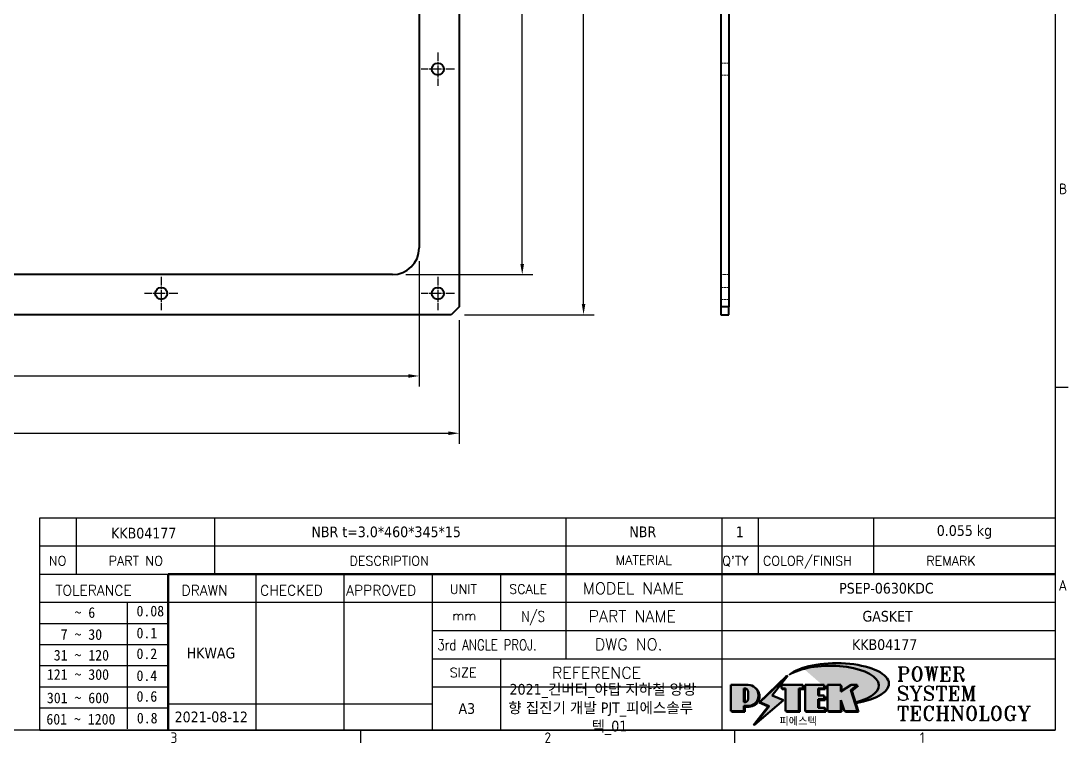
# Model space of a CAD drawing. Header units: millimetres. Extents: x 0 to 840, y 0 to 594.
# Drawn here: x 432.9 to 824.8, y 15.2 to 285.6 of the extents above; entities that cross this region are included whole.
import ezdxf
from ezdxf.enums import TextEntityAlignment as Align

# ---------------------------------------------------------------- set-up
doc = ezdxf.new("R2010")
doc.units = ezdxf.units.MM
doc.header["$LTSCALE"] = 2
doc.linetypes.add('CHAIN', pattern=[0.35429999999999995, 0.2362, -0.0295, 0.0591, -0.0295])
doc.linetypes.add('DASHED', pattern=[0.2067, 0.1654, -0.0413])
doc.layers.get('0').update_dxf_attribs({"color": 3, "lineweight": 25})
for name, color, linetype, lineweight in [('가려진 것(ISO)', 2, 'DASHED', 18), ('가시적인 것(ISO)', 3, 'Continuous', 40), ('경계(ISO)', 7, 'Continuous', 25), ('제목(ISO)', 5, 'Continuous', 50), ('중심 표식(ISO)', 1, 'Continuous', 25), ('치수(ISO)', 2, 'Continuous', 25), ('해치(ISO)', 7, 'Continuous', 18)]:
    doc.layers.add(name, color=color, linetype=linetype, lineweight=lineweight)
doc.styles.add('HAN_291', font='')
doc.styles.add('HAN_370', font='', dxfattribs={"width": 2})
doc.styles.add('RC_284', font='ROMANC.shx')
doc.styles.add('RC_287', font='ROMANC.shx')
doc.styles.add('RC_292', font='ROMANC.shx')
doc.styles.add('ROMANT_294', font='romant.shx')
doc.styles.add('문자 텍스트_PSTEK_POSCO', font='isocp.shx')
doc.styles.add('치수 텍스트_PSTEK_POSCO', font='isocp.shx')
doc.styles.add('텍스트 스타일198', font='tahoma.ttf')
doc.styles.add('텍스트 스타일333', font='ROMANC.shx', dxfattribs={"width": 0.800000011920929})
doc.styles.get('HAN_291').set_extended_font_data('GulimChe')
doc.styles.get('HAN_370').set_extended_font_data('GulimChe')
doc.dimstyles.new('치수_PSTEK_POSCO', dxfattribs={"dimscale": 2, "dimtxt": 3, "dimasz": 2, "dimexe": 2, "dimexo": 2.5, "dimgap": 1, "dimtad": 1, "dimrnd": 1e-08, "dimdsep": 46, "dimtxsty": '치수 텍스트_PSTEK_POSCO', "dimcen": 0.09, "dimdle": 10, "dimclrd": 7, "dimclre": 7, "dimclrt": 2, "dimadec": 1, "dimazin": 2, "dimtfac": 1, "dimtmove": 0, "dimatfit": 3, "dimfxl": 0, "dimtolj": 1, "dimlwd": -1, "dimlwe": -1, "dimarcsym": 0})

# ---------------------------------------------------------------- blocks, each defined once
blk = doc.blocks.new('경계 Default Border')
at = {"layer": '경계(ISO)'}
for p, q in [((410, 74.25000190734863), (412.400016784668, 74.25000190734863)), ((280, 10), (280, 7.599999904632568)), ((350, 10), (350, 7.599999904632568))]:
    blk.add_line(p, q, dxfattribs=at)
at = {"layer": '경계(ISO)', "flags": 128}
blk.add_lwpolyline([(10, 10), (10, 287.0000076293945), (410, 287.0000076293945), (410, 10), (10, 10)], dxfattribs=at)
at = {"layer": '경계(ISO)', "color": 2, "char_height": 2.000000029802322, "attachment_point": 7, "style": '문자 텍스트_PSTEK_POSCO'}
for s, insert in [('B', (410.718846771929, 110.3559296629392)), ('A', (410.6096005397006, 36.12023240455892)), ('3', (244.4456930345745, 7.580929648038)), ('2', (314.418492964537, 7.580929648038)), ('1', (384.6573774223157, 7.599999970197677))]:
    blk.add_mtext(s, dxfattribs=dict(at, insert=insert))
blk = doc.blocks.new('제목 블록 PSTEK')
for color, points in [(252, [(317.2195697678507, 17.0593801673321), (322.0326348870767, 21.62682475217465), (322.2781991042243, 21.94392121864296), (317.0471853425802, 16.97985676345368), (318.7512090904202, 16.1899260703855), (316.0018030350395, 12.71868385740789), (316.3356552234328, 13.00206718743325), (318.9235935156908, 16.2694494742633)]), (5, [(321.6183518841322, 17.4193704504104), (319.5281351041078, 18.24969419629727), (322.4505835294948, 22.02344462252142), (317.2195697678507, 17.0593801673321), (318.9235935156908, 16.2694494742633), (316.1741874603099, 12.79820726128571)]), (1, [(324.4839107253602, 19.60711530335299), (325.2419748254881, 19.60711530335299), (325.2419748254881, 20.25857663940324), (321.2266040451076, 20.25857663940324), (321.2266040451076, 19.60711530335299), (321.9846681452406, 19.60711530335299), (321.9846681452406, 15.3430047401139), (324.4839107253602, 15.3430047401139)]), (252, [(321.9846681452406, 19.60711530335299), (321.4042753185749, 19.60711530335299), (321.4042753185749, 19.45905590879572), (321.9846681452406, 19.45905590879572)]), (252, [(324.6615819988275, 19.45905590879572), (325.4196460989604, 19.45905590879572), (325.4196460989604, 20.11051724484596), (325.2419748254881, 20.11051724484596), (325.2419748254881, 19.60711530335299), (324.4839107253602, 19.60711530335299), (324.4839107253602, 15.3430047401139), (322.1623394187076, 15.3430047401139), (322.1623394187076, 15.19494534555726), (324.6615819988275, 15.19494534555726)]), (1, [(329.2277337269622, 20.25857663940324), (325.65654113025, 20.25857663940324), (325.65654113025, 15.3430047401139), (329.3580259941756, 15.3430047401139), (329.3580259941756, 15.9944660761648), (328.1137701654877, 15.9944660761648), (328.1137701654877, 17.56360607323003), (329.2277337269622, 17.56360607323003), (329.2277337269622, 18.25543873810179), (328.1137701654877, 18.25543873810179), (328.1137701654877, 19.60711530335299), (329.2277337269622, 19.60711530335299)]), (252, [(328.2914414389548, 19.45905590879572), (329.4054050004294, 19.45905590879572), (329.4054050004294, 20.11051724484596), (329.2277337269622, 20.11051724484596), (329.2277337269622, 19.60711530335299), (328.1137701654877, 19.60711530335299), (328.1137701654877, 18.25543873810179), (328.2914414389548, 18.25543873810179)]), (1, [(332.3312149849806, 20.25857663940324), (329.8592894925411, 20.25857663940324), (329.8592894925411, 15.3430047401139), (332.3312149849806, 15.3430047401139), (332.3312149849806, 17.4318630164523), (333.0701931098801, 15.3430047401139), (335.4855464857051, 15.3430047401139), (334.2514536401189, 19.30614745124769), (335.4379594596742, 20.25857663940324), (334.3071782107978, 20.25857663940324), (332.3312149849806, 18.99741471888304)]), (252, [(332.5088862584528, 20.1105172448466), (332.3312149849806, 20.1105172448466), (332.3312149849806, 18.99741471888368), (332.5088862584528, 19.11081371413894)]), (252, [(335.6156307331414, 20.11051724484596), (335.2535118015555, 20.11051724484596), (334.2514536401189, 19.30614745124769), (335.4855464857051, 15.3430047401139), (333.1954852176545, 15.3430047401139), (333.2478643833523, 15.19494534555726), (335.6632177591723, 15.19494534555726), (334.4291249135862, 19.15808805669106)]), (252, [(328.2914414389548, 17.41554667867274), (329.4054050004294, 17.41554667867274), (329.4054050004294, 18.10737934354514), (329.2277337269622, 18.10737934354514), (329.2277337269622, 17.56360607323003), (328.1137701654877, 17.56360607323003), (328.1137701654877, 15.9944660761648), (328.2914414389548, 15.9944660761648)]), (252, [(329.5356972676428, 15.8464066816075), (329.3580259941756, 15.8464066816075), (329.3580259941756, 15.3430047401139), (325.8342124037171, 15.3430047401139), (325.8342124037171, 15.19494534555726), (329.5356972676428, 15.19494534555726)]), (252, [(332.5088862584528, 16.92964231796647), (332.3312149849806, 17.43186301645164), (332.3312149849806, 15.3430047401139), (330.0369607660135, 15.3430047401139), (330.0369607660135, 15.19494534555726), (332.5088862584528, 15.19494534555726)])]:
    blk.add_hatch(color=color).paths.add_polyline_path(points)
h = blk.add_hatch(color=1)
edge = h.paths.add_edge_path(flags=0)
edge.add_line((314.2242174273352, 19.60711530335299), (314.2242174273352, 17.00126995915134))
edge.add_line((314.2242174273352, 17.00126995915134), (314.3485873187598, 17.00126995915134))
edge.add_arc((314.3485873187598, 17.6527312952023), 0.6514613360509371, 270, 360)
edge.add_line((315.0000486548106, 17.6527312952023), (315.0000486548106, 18.95565396730211))
edge.add_arc((314.3485873187598, 18.95565396730212), 0.6514613360508712, 0, 90)
edge.add_line((314.3485873187598, 19.60711530335299), (314.2242174273352, 19.60711530335299))
edge = h.paths.add_edge_path()
edge.add_arc((314.9847713324306, 18.28938669179658), 1.969189947606664, 269.9999999999959, 450)
edge.add_line((314.9847713324306, 20.25857663940318), (311.7664314776902, 20.25857663940324))
edge.add_line((311.7664314776902, 20.25857663940324), (311.7664314776902, 15.3430047401139))
edge.add_line((311.7664314776902, 15.3430047401139), (314.2242174273352, 15.3430047401139))
edge.add_line((314.2242174273352, 15.3430047401139), (314.2242174273352, 16.32019674418991))
edge.add_line((314.2242174273352, 16.32019674418991), (314.9847713324307, 16.32019674418991))
h = blk.add_hatch(color=252)
edge = h.paths.add_edge_path()
edge.add_arc((314.9847713324309, 18.28938669179657), 1.969189947606666, 270, 406.8278729790604)
edge.add_arc((315.1624426058984, 18.1413272972396), 1.969189947606962, -90, 53.560984836317004, ccw=False)
edge.add_line((315.1624426058984, 16.17213734963263), (314.4018887008024, 16.17213734963263))
edge.add_line((314.4018887008024, 16.17213734963263), (314.4018887008024, 15.19494534555726))
edge.add_line((314.4018887008024, 15.19494534555726), (311.9441027511573, 15.19494534555726))
edge.add_line((311.9441027511573, 15.19494534555726), (311.9441027511573, 15.3430047401139))
edge.add_line((311.9441027511573, 15.3430047401139), (314.2242174273352, 15.3430047401139))
edge.add_line((314.2242174273352, 15.3430047401139), (314.2242174273352, 16.32019674418991))
edge.add_line((314.2242174273352, 16.32019674418991), (314.9847713324309, 16.32019674418991))
h = blk.add_hatch(color=252)
edge = h.paths.add_edge_path()
edge.add_line((314.4018887008024, 19.45905590879572), (314.5262585922315, 19.45905590879572))
edge.add_arc((314.5262585922314, 18.80759457274939), 0.6514613360463194, 60.4189348879147, 90.00000000000318, ccw=False)
edge.add_arc((314.3485873187602, 18.95565396730057), 0.6514613360524251, 39.96992292766206, 90.00000000009999)
edge.add_line((314.3485873187591, 19.60711530335307), (314.2242174273352, 19.60711530335298))
edge.add_line((314.2242174273352, 19.60711530335299), (314.2242174273352, 17.00126995915134))
edge.add_line((314.2242174273352, 17.00126995915134), (314.3485873187591, 17.00126995915134))
edge.add_arc((314.3485873187568, 17.652731295233), 0.6514613360816299, 270.0000000002, 274.6930825552478)
edge.add_line((314.4018887008024, 17.0034541317032), (314.4018887008024, 19.45905590879572))
at = {"layer": '해치(ISO)', "true_color": 0x27d1fc}
h = blk.add_hatch(color=140, dxfattribs=at)
edge = h.paths.add_edge_path()
edge.add_ellipse((330.3660919371412, 20.15576403068321), major_axis=(9.100907360794343, 0), ratio=0.4069904968023172, start_angle=301.3098473703837, end_angle=507.7436900681698)
edge.add_ellipse((331.5340919371412, 20.4634168429492), major_axis=(-9.82350664112931, 0), ratio=0.3942600559756514, start_angle=111.51207141178469, end_angle=334.47025347086895, ccw=False)
edge.add_line((335.1363447531188, 16.8601935978785), (335.0955236905705, 16.99119398620872))
at = {"color": 180}
for p, q in [((182.475792979055, 11.79100474011392), (182.4757929790549, 51.56524660363496)), ((182.4757929790549, 51.56524660363496), (372.4757929537551, 51.56524660363496)), ((189.2651435055721, 51.56524660363496), (189.2651435055722, 41.00524660363494)), ((215.2152739891528, 41.00524660363494), (215.2152739891528, 51.56524660363496)), ((280.8758854511282, 51.56524660363496), (280.8758854511282, 41.00524660363494)), ((310.0881549537552, 51.56524660363496), (310.0881549537553, 41.00524660363494)), ((316.9044520275131, 51.56524660363496), (316.9044520275127, 41.00524660363494)), ((338.4566026226726, 51.56524660363496), (338.4566026226727, 41.00524660363494)), ((372.4757929537551, 51.56524660363496), (372.4757929537551, 11.79100474011389)), ((182.475792979055, 46.2852466036349), (372.4757929537551, 46.28524660363492)), ((182.475792979055, 41.00524660363493), (206.451475290024, 41.00524660363493)), ((222.9401812389276, 11.79100474011392), (222.9401812389276, 41.00524660363494)), ((239.4288871878316, 11.79100474011392), (239.4288871878316, 41.00524660363494)), ((255.9175931367356, 11.79100474011392), (255.9175931367356, 41.00524660363494)), ((268.6918866058747, 41.00524660363494), (268.6918866058747, 30.44524660363498)), ((280.8758854511282, 41.00524660363494), (280.8758854511282, 25.16524660363502)), ((310.088154953755, 41.00524660363494), (310.088154953755, 11.79100474011392)), ((182.475792979055, 35.72524660363497), (206.451475290024, 35.72524660363497)), ((198.8621818849491, 12.02524660363491), (198.8621818849491, 35.72524660363497)), ((206.451475290024, 35.72524660363497), (372.4757929537551, 35.72524660363497)), ((182.475792979055, 31.77524660363492), (206.451475290024, 31.77524660363492)), ((255.917593136736, 30.44524660363498), (372.4757929537552, 30.44524660363501)), ((182.475792979055, 27.82524660363487), (206.451475290024, 27.82524660363487)), ((182.475792979055, 23.87524660363505), (206.451475290024, 23.87524660363505)), ((255.9175931367359, 25.16524660363502), (372.4757929537552, 25.165246603635)), ((268.6918866058744, 25.16524660363502), (268.6918866058744, 11.79100474011392)), ((182.475792979055, 19.92524660363478), (206.451475290024, 19.92524660363478)), ((255.9175931367359, 19.88524660363481), (310.0881549537553, 19.88524660363481)), ((182.475792979055, 15.97524660363496), (206.451475290024, 15.97524660363496)), ((206.451475290024, 16.74100474011396), (255.9175931367359, 16.74100474011396)), ((182.475792979055, 11.79100474011392), (372.4757929537551, 11.79100474011389))]:
    blk.add_line(p, q, dxfattribs=at)
at = {"color": 7, "lineweight": 50}
for p, q in [((206.4514752900237, 11.79100474011392), (206.4514752900237, 41.00524660363494)), ((206.451475290024, 41.00524660363494), (372.4757929537551, 41.00524660363496))]:
    blk.add_line(p, q, dxfattribs=at)
at = {"color": 7}
for p, q in [((322.2781991042243, 21.94392121864296), (317.0471853425802, 16.97985676345368)), ((322.4505835294948, 22.02344462252142), (317.2195697678507, 17.0593801673321)), ((317.2195697678507, 17.0593801673321), (322.0326348870767, 21.62682475217465)), ((319.5281351041078, 18.24969419629727), (322.4505835294948, 22.02344462252142)), ((322.0326348870767, 21.62682475217465), (322.2781991042243, 21.94392121864296)), ((311.7664314776902, 20.25900474011391), (311.7664314776902, 15.34300474011391)), ((314.9847713324309, 20.25857663940324), (311.7664314776902, 20.25857663940324)), ((314.9847713324309, 20.25857663940324), (311.7664314776902, 20.25857663940324)), ((311.7664314776902, 20.25857663940324), (311.7664314776902, 15.3430047401139)), ((314.2242174273352, 17.00126995915134), (314.2242174273352, 19.60711530335299)), ((314.2242174273352, 19.60711530335299), (314.3485873187591, 19.60711530335299)), ((314.3485873187591, 19.60711530335299), (314.2242174273352, 19.60711530335299)), ((314.2242174273352, 19.60711530335299), (314.2242174273352, 17.00126995915134)), ((314.2242174273352, 17.00126995915134), (314.2242174273352, 19.60711530335299)), ((314.2242174273352, 19.60711530335299), (314.3485873187591, 19.60711530335299)), ((325.2419748254881, 20.25857663940324), (321.2266040451076, 20.25857663940324)), ((321.2266040451076, 20.25857663940324), (321.2266040451076, 19.60711530335299)), ((325.2419748254881, 20.25857663940324), (321.2266040451076, 20.25857663940324)), ((321.2266040451076, 20.25857663940324), (321.2266040451076, 19.60711530335299)), ((321.2266040451076, 19.60711530335299), (321.9846681452406, 19.60711530335299)), ((321.2266040451076, 19.60711530335299), (321.9846681452406, 19.60711530335299)), ((321.4042753185749, 19.60711530335299), (321.4042753185749, 19.45905590879572)), ((321.9846681452406, 19.60711530335299), (321.4042753185749, 19.60711530335299)), ((321.9846681452406, 19.60711530335299), (321.9846681452406, 15.3430047401139)), ((321.9846681452406, 19.45905590879572), (321.9846681452406, 19.60711530335299)), ((321.9846681452406, 19.60711530335299), (321.9846681452406, 15.3430047401139)), ((324.4839107253602, 19.60711530335299), (325.2419748254881, 19.60711530335299)), ((324.4839107253602, 15.3430047401139), (324.4839107253602, 19.60711530335299)), ((325.2419748254881, 19.60711530335299), (324.4839107253602, 19.60711530335299)), ((324.4839107253602, 19.60711530335299), (324.4839107253602, 15.3430047401139)), ((324.4839107253602, 19.60711530335299), (325.2419748254881, 19.60711530335299)), ((324.4839107253602, 15.3430047401139), (324.4839107253602, 19.60711530335299)), ((325.2419748254881, 19.60711530335299), (325.2419748254881, 20.25857663940324)), ((325.2419748254881, 19.60711530335299), (325.2419748254881, 20.25857663940324)), ((325.4196460989604, 20.11051724484596), (325.2419748254881, 20.11051724484596)), ((325.2419748254881, 20.11051724484596), (325.2419748254881, 19.60711530335299)), ((325.4196460989604, 19.45905590879572), (325.4196460989604, 20.11051724484596)), ((329.2277337269622, 20.25857663940324), (325.65654113025, 20.25857663940324)), ((325.65654113025, 20.25857663940324), (325.65654113025, 15.3430047401139)), ((325.65654113025, 20.25857663940324), (325.65654113025, 15.3430047401139)), ((329.2277337269622, 20.25857663940324), (325.65654113025, 20.25857663940324)), ((328.1137701654877, 18.25543873810179), (328.1137701654877, 19.60711530335299)), ((328.1137701654877, 19.60711530335299), (329.2277337269622, 19.60711530335299)), ((329.2277337269622, 19.60711530335299), (328.1137701654877, 19.60711530335299)), ((328.1137701654877, 19.60711530335299), (328.1137701654877, 18.25543873810179)), ((328.1137701654877, 18.25543873810179), (328.1137701654877, 19.60711530335299)), ((328.1137701654877, 19.60711530335299), (329.2277337269622, 19.60711530335299)), ((329.2277337269622, 19.60711530335299), (329.2277337269622, 20.25857663940324)), ((329.2277337269622, 19.60711530335299), (329.2277337269622, 20.25857663940324)), ((329.4054050004294, 20.11051724484596), (329.2277337269622, 20.11051724484596)), ((329.2277337269622, 20.11051724484596), (329.2277337269622, 19.60711530335299)), ((329.4054050004294, 19.45905590879572), (329.4054050004294, 20.11051724484596)), ((332.3312149849806, 20.25857663940324), (329.8592894925411, 20.25857663940324)), ((329.8592894925411, 20.25857663940324), (329.8592894925411, 15.3430047401139)), ((329.8592894925411, 20.25857663940324), (329.8592894925411, 15.3430047401139)), ((332.3312149849806, 20.25857663940324), (329.8592894925411, 20.25857663940324)), ((334.3071782107978, 20.25857663940324), (332.3312149849806, 18.99741471888304)), ((332.3312149849806, 18.99741471888304), (332.3312149849806, 20.25857663940324)), ((334.3071782107978, 20.25857663940324), (332.3312149849806, 18.99741471888304)), ((332.3312149849806, 18.99741471888304), (332.3312149849806, 20.25857663940324)), ((332.5088862584528, 20.1105172448466), (332.3312149849806, 20.1105172448466)), ((332.3312149849806, 20.1105172448466), (332.3312149849806, 18.99741471888368)), ((332.5088862584528, 19.11081371413894), (332.5088862584528, 20.1105172448466)), ((334.2514536401189, 19.30614745124769), (335.4379594596742, 20.25857663940324)), ((334.2514536401189, 19.30614745124769), (335.4379594596742, 20.25857663940324)), ((335.2535118015555, 20.11051724484596), (334.2514536401189, 19.30614745124769)), ((335.4379594596742, 20.25857663940324), (334.3071782107978, 20.25857663940324)), ((335.4379594596742, 20.25857663940324), (334.3071782107978, 20.25857663940324)), ((334.4291249135862, 19.15808805669104), (335.6156307331414, 20.11051724484596)), ((335.6156307331414, 20.11051724484596), (335.2535118015555, 20.11051724484596)), ((314.4018887008024, 19.45905590879572), (314.5262585922314, 19.45905590879572)), ((314.4018887008024, 17.0034541317032), (314.4018887008024, 19.45905590879572)), ((315.0000486548106, 18.95565396730275), (315.0000486548106, 17.65273129520161)), ((315.0000486548106, 18.95565396730275), (315.0000486548106, 17.65273129520161)), ((321.6183518841322, 17.4193704504104), (319.5281351041078, 18.24969419629727)), ((321.4042753185749, 19.45905590879572), (321.9846681452406, 19.45905590879572)), ((324.6615819988275, 19.45905590879572), (325.4196460989604, 19.45905590879572)), ((324.6615819988275, 15.19494534555726), (324.6615819988275, 19.45905590879572)), ((329.2277337269622, 18.25543873810179), (328.1137701654877, 18.25543873810179)), ((328.1137701654877, 18.25543873810179), (328.2914414389548, 18.25543873810179)), ((329.2277337269622, 18.25543873810179), (328.1137701654877, 18.25543873810179)), ((328.2914414389548, 18.25543873810179), (328.2914414389548, 19.45905590879572)), ((328.2914414389548, 19.45905590879572), (329.4054050004294, 19.45905590879572)), ((329.2277337269622, 17.56360607323003), (329.2277337269622, 18.25543873810179)), ((329.2277337269622, 17.56360607323003), (329.2277337269622, 18.25543873810179)), ((329.4054050004294, 18.10737934354514), (329.2277337269622, 18.10737934354514)), ((329.2277337269622, 18.10737934354514), (329.2277337269622, 17.56360607323003)), ((329.4054050004294, 17.41554667867274), (329.4054050004294, 18.10737934354514)), ((332.3312149849806, 18.99741471888368), (332.5088862584528, 19.11081371413894)), ((335.4855464857051, 15.3430047401139), (334.2514536401189, 19.30614745124769)), ((334.2514536401189, 19.30614745124769), (335.4855464857051, 15.3430047401139)), ((335.4855464857051, 15.3430047401139), (334.2514536401189, 19.30614745124769)), ((335.6632177591723, 15.19494534555726), (334.4291249135862, 19.15808805669104)), ((345.0447381189468, 17.50375595811051), (344.9867755289346, 17.689895936919)), ((314.3485873187591, 17.00126995915134), (314.2242174273352, 17.00126995915134)), ((314.2242174273352, 17.00126995915134), (314.3485873187591, 17.00126995915134)), ((314.3485873187591, 17.00126995915134), (314.2242174273352, 17.00126995915134)), ((314.2242174273352, 16.32019674418991), (314.9847713324309, 16.32019674418991)), ((314.2242174273352, 15.3430047401139), (314.2242174273352, 16.32019674418991)), ((314.9847713324309, 16.32019674418991), (314.2242174273352, 16.32019674418991)), ((314.2242174273352, 16.32019674418991), (314.2242174273352, 15.3430047401139)), ((314.2242174273352, 16.32019674418991), (314.9847713324309, 16.32019674418991)), ((314.2242174273352, 15.3430047401139), (314.2242174273352, 16.32019674418991)), ((314.4018887008024, 16.17213734963263), (315.162442605898, 16.17213734963263)), ((314.4018887008024, 15.19494534555726), (314.4018887008024, 16.17213734963263)), ((318.7512090904202, 16.1899260703855), (316.0018030350395, 12.71868385740789)), ((316.1741874603099, 12.79820726128571), (321.6183518841322, 17.4193704504104)), ((318.9235935156908, 16.2694494742633), (316.1741874603099, 12.79820726128571)), ((316.3356552234328, 13.00206718743325), (318.9235935156908, 16.2694494742633)), ((317.0471853425802, 16.97985676345368), (318.7512090904202, 16.1899260703855)), ((318.9235935156908, 16.2694494742633), (317.2195697678507, 17.0593801673321)), ((317.2195697678507, 17.0593801673321), (318.9235935156908, 16.2694494742633)), ((328.1137701654877, 17.56360607323003), (329.2277337269622, 17.56360607323003)), ((328.1137701654877, 15.9944660761648), (328.1137701654877, 17.56360607323003)), ((329.2277337269622, 17.56360607323003), (328.1137701654877, 17.56360607323003)), ((328.1137701654877, 17.56360607323003), (328.1137701654877, 15.9944660761648)), ((328.1137701654877, 17.56360607323003), (329.2277337269622, 17.56360607323003)), ((328.1137701654877, 15.9944660761648), (328.1137701654877, 17.56360607323003)), ((329.3580259941756, 15.9944660761648), (328.1137701654877, 15.9944660761648)), ((328.1137701654877, 15.9944660761648), (328.2914414389548, 15.9944660761648)), ((329.3580259941756, 15.9944660761648), (328.1137701654877, 15.9944660761648)), ((328.2914414389548, 15.9944660761648), (328.2914414389548, 17.41554667867274)), ((328.2914414389548, 17.41554667867274), (329.4054050004294, 17.41554667867274)), ((329.3580259941756, 15.3430047401139), (329.3580259941756, 15.9944660761648)), ((329.3580259941756, 15.3430047401139), (329.3580259941756, 15.9944660761648)), ((329.5356972676428, 15.8464066816075), (329.3580259941756, 15.8464066816075)), ((329.3580259941756, 15.8464066816075), (329.3580259941756, 15.3430047401139)), ((329.5356972676428, 15.19494534555726), (329.5356972676428, 15.8464066816075)), ((332.3312149849806, 17.4318630164523), (333.0701931098801, 15.3430047401139)), ((332.3312149849806, 15.3430047401139), (332.3312149849806, 17.4318630164523)), ((332.5088862584528, 16.92964231796647), (332.3312149849806, 17.43186301645164)), ((332.3312149849806, 17.43186301645164), (332.3312149849806, 15.3430047401139)), ((332.3312149849806, 17.4318630164523), (333.0701931098801, 15.3430047401139)), ((332.3312149849806, 15.3430047401139), (332.3312149849806, 17.4318630164523)), ((332.5088862584528, 15.19494534555726), (332.5088862584528, 16.92964231796647)), ((311.7664314776902, 15.3430047401139), (314.2242174273352, 15.3430047401139)), ((311.7664314776902, 15.3430047401139), (314.2242174273352, 15.3430047401139)), ((314.2242174273352, 15.3430047401139), (311.9441027511573, 15.3430047401139)), ((311.9441027511573, 15.3430047401139), (311.9441027511573, 15.19494534555726)), ((311.9441027511573, 15.19494534555726), (314.4018887008024, 15.19494534555726)), ((321.9846681452406, 15.3430047401139), (324.4839107253602, 15.3430047401139)), ((321.9846681452406, 15.3430047401139), (324.4839107253602, 15.3430047401139)), ((324.4839107253602, 15.3430047401139), (322.1623394187076, 15.3430047401139)), ((322.1623394187076, 15.3430047401139), (322.1623394187076, 15.19494534555726)), ((322.1623394187076, 15.19494534555726), (324.6615819988275, 15.19494534555726)), ((325.65654113025, 15.3430047401139), (329.3580259941756, 15.3430047401139)), ((325.65654113025, 15.3430047401139), (329.3580259941756, 15.3430047401139)), ((329.3580259941756, 15.3430047401139), (325.8342124037171, 15.3430047401139)), ((325.8342124037171, 15.3430047401139), (325.8342124037171, 15.19494534555726)), ((325.8342124037171, 15.19494534555726), (329.5356972676428, 15.19494534555726)), ((329.8592894925411, 15.3430047401139), (332.3312149849806, 15.3430047401139)), ((329.8592894925411, 15.3430047401139), (332.3312149849806, 15.3430047401139)), ((332.3312149849806, 15.3430047401139), (330.0369607660135, 15.3430047401139)), ((330.0369607660135, 15.3430047401139), (330.0369607660135, 15.19494534555726)), ((330.0369607660135, 15.19494534555726), (332.5088862584528, 15.19494534555726)), ((333.0701931098801, 15.3430047401139), (335.4855464857051, 15.3430047401139)), ((333.0701931098801, 15.3430047401139), (335.4855464857051, 15.3430047401139)), ((335.4855464857051, 15.3430047401139), (333.1954852176545, 15.3430047401139)), ((333.1954852176545, 15.3430047401139), (333.2478643833523, 15.19494534555726)), ((333.2478643833523, 15.19494534555726), (335.6632177591723, 15.19494534555726)), ((316.0018030350395, 12.71868385740789), (316.3356552234328, 13.00206718743325))]:
    blk.add_line(p, q, dxfattribs=at)
at = {"color": 5}
for p, q in [((322.4505835294948, 22.02344462252142), (317.2195697678507, 17.0593801673321)), ((319.5281351041078, 18.24969419629727), (322.4505835294948, 22.02344462252142)), ((321.6183518841322, 17.4193704504104), (319.5281351041078, 18.24969419629727)), ((316.1741874603099, 12.79820726128571), (321.6183518841322, 17.4193704504104)), ((318.9235935156908, 16.2694494742633), (316.1741874603099, 12.79820726128571)), ((317.2195697678507, 17.0593801673321), (318.9235935156908, 16.2694494742633))]:
    blk.add_line(p, q, dxfattribs=at)
at = {"color": 1}
for p, q in [((314.9847713324309, 20.25857663940324), (311.7664314776902, 20.25857663940324)), ((311.7664314776902, 20.25857663940324), (311.7664314776902, 15.3430047401139)), ((314.2242174273352, 17.00126995915134), (314.2242174273352, 19.60711530335299)), ((314.2242174273352, 19.60711530335299), (314.3485873187591, 19.60711530335299)), ((325.2419748254881, 20.25857663940324), (321.2266040451076, 20.25857663940324)), ((321.2266040451076, 20.25857663940324), (321.2266040451076, 19.60711530335299)), ((321.2266040451076, 19.60711530335299), (321.9846681452406, 19.60711530335299)), ((321.9846681452406, 19.60711530335299), (321.9846681452406, 15.3430047401139)), ((324.4839107253602, 19.60711530335299), (325.2419748254881, 19.60711530335299)), ((324.4839107253602, 15.3430047401139), (324.4839107253602, 19.60711530335299)), ((325.2419748254881, 19.60711530335299), (325.2419748254881, 20.25857663940324)), ((329.2277337269622, 20.25857663940324), (325.65654113025, 20.25857663940324)), ((325.65654113025, 20.25857663940324), (325.65654113025, 15.3430047401139)), ((328.1137701654877, 18.25543873810179), (328.1137701654877, 19.60711530335299)), ((328.1137701654877, 19.60711530335299), (329.2277337269622, 19.60711530335299)), ((329.2277337269622, 19.60711530335299), (329.2277337269622, 20.25857663940324)), ((332.3312149849806, 20.25857663940324), (329.8592894925411, 20.25857663940324)), ((329.8592894925411, 20.25857663940324), (329.8592894925411, 15.3430047401139)), ((334.3071782107978, 20.25857663940324), (332.3312149849806, 18.99741471888304)), ((332.3312149849806, 18.99741471888304), (332.3312149849806, 20.25857663940324)), ((334.2514536401189, 19.30614745124769), (335.4379594596742, 20.25857663940324)), ((335.4379594596742, 20.25857663940324), (334.3071782107978, 20.25857663940324)), ((315.0000486548106, 18.95565396730275), (315.0000486548106, 17.65273129520161)), ((329.2277337269622, 18.25543873810179), (328.1137701654877, 18.25543873810179)), ((329.2277337269622, 17.56360607323003), (329.2277337269622, 18.25543873810179)), ((335.4855464857051, 15.3430047401139), (334.2514536401189, 19.30614745124769)), ((314.3485873187591, 17.00126995915134), (314.2242174273352, 17.00126995915134)), ((314.2242174273352, 16.32019674418991), (314.9847713324309, 16.32019674418991)), ((314.2242174273352, 15.3430047401139), (314.2242174273352, 16.32019674418991)), ((328.1137701654877, 17.56360607323003), (329.2277337269622, 17.56360607323003)), ((328.1137701654877, 15.9944660761648), (328.1137701654877, 17.56360607323003)), ((329.3580259941756, 15.9944660761648), (328.1137701654877, 15.9944660761648)), ((329.3580259941756, 15.3430047401139), (329.3580259941756, 15.9944660761648)), ((332.3312149849806, 17.4318630164523), (333.0701931098801, 15.3430047401139)), ((332.3312149849806, 15.3430047401139), (332.3312149849806, 17.4318630164523)), ((311.7664314776902, 15.3430047401139), (314.2242174273352, 15.3430047401139)), ((321.9846681452406, 15.3430047401139), (324.4839107253602, 15.3430047401139)), ((325.65654113025, 15.3430047401139), (329.3580259941756, 15.3430047401139)), ((329.8592894925411, 15.3430047401139), (332.3312149849806, 15.3430047401139)), ((333.0701931098801, 15.3430047401139), (335.4855464857051, 15.3430047401139))]:
    blk.add_line(p, q, dxfattribs=at)
at = {"color": 7}
for centre, radius, start, end in [((314.3485873187598, 18.95565396730211), 0.6514613360508712, 0, 90), ((314.3485873187602, 18.95565396730057), 0.6514613360524251, 39.96992292766117, 90), ((314.3485873187598, 18.95565396730212), 0.6514613360508712, 0, 90), ((314.9847713324309, 18.28938669179658), 1.969189947606665, 270, 90), ((314.9847713324309, 18.28938669179658), 1.969189947606665, 270, 90), ((314.9847713324307, 18.2893866917965), 1.969189947606594, 270, 46.82787297909833), ((315.1624426058984, 18.1413272972396), 1.969189947606961, 270, 53.56098483636067), ((314.3485873187597, 17.65273129520228), 0.6514613360509381, 270, 0), ((314.3485873187598, 17.6527312952023), 0.6514613360509381, 270, 0), ((314.5262585922314, 18.80759457274939), 0.6514613360463193, 60.41893488791137, 90), ((314.3485873187568, 17.652731295233), 0.6514613360816299, 270, 274.6930825552478)]:
    blk.add_arc(centre, radius, start, end, dxfattribs=at)
at = {"color": 1}
for centre, radius, start, end in [((314.3485873187598, 18.95565396730211), 0.6514613360508712, 0, 90), ((314.9847713324309, 18.28938669179657), 1.969189947606665, 270, 90), ((314.3485873187598, 17.6527312952023), 0.6514613360509381, 270, 0)]:
    blk.add_arc(centre, radius, start, end, dxfattribs=at)
at = {"layer": '제목(ISO)', "lineweight": 18}
blk.add_line((182.475792979055, 35.72500474011393), (182.475792979055, 11.79100474011392), dxfattribs=at)
at = {"layer": '제목(ISO)'}
for p, q in [((322.2781991042243, 21.94392121864296), (317.0471853425802, 16.97985676345368)), ((322.4505835294948, 22.02344462252142), (317.2195697678507, 17.0593801673321)), ((317.2195697678507, 17.0593801673321), (322.0326348870767, 21.62682475217465)), ((319.5281351041078, 18.24969419629727), (322.4505835294948, 22.02344462252142)), ((322.0326348870767, 21.62682475217465), (322.2781991042243, 21.94392121864296)), ((314.9847713324306, 20.25857663940324), (311.7664314776902, 20.25857663940324)), ((311.7664314776902, 20.25857663940324), (311.7664314776902, 15.3430047401139)), ((314.2242174273352, 17.00126995915134), (314.2242174273352, 19.60711530335299)), ((314.2242174273352, 19.60711530335299), (314.3485873187598, 19.60711530335299)), ((314.3485873187591, 19.60711530335299), (314.2242174273352, 19.60711530335299)), ((314.2242174273352, 19.60711530335299), (314.2242174273352, 17.00126995915134)), ((325.2419748254881, 20.25857663940324), (321.2266040451076, 20.25857663940324)), ((321.2266040451076, 20.25857663940324), (321.2266040451076, 19.60711530335299)), ((321.2266040451076, 19.60711530335299), (321.9846681452406, 19.60711530335299)), ((321.9846681452406, 19.60711530335299), (321.4042753185749, 19.60711530335299)), ((321.4042753185749, 19.60711530335299), (321.4042753185749, 19.45905590879572)), ((321.9846681452406, 19.60711530335299), (321.9846681452406, 15.3430047401139)), ((321.9846681452406, 19.45905590879572), (321.9846681452406, 19.60711530335299)), ((324.4839107253602, 19.60711530335299), (325.2419748254881, 19.60711530335299)), ((324.4839107253602, 15.3430047401139), (324.4839107253602, 19.60711530335299)), ((325.2419748254881, 19.60711530335299), (324.4839107253602, 19.60711530335299)), ((324.4839107253602, 19.60711530335299), (324.4839107253602, 15.3430047401139)), ((325.2419748254881, 19.60711530335299), (325.2419748254881, 20.25857663940324)), ((325.4196460989604, 20.11051724484596), (325.2419748254881, 20.11051724484596)), ((325.2419748254881, 20.11051724484596), (325.2419748254881, 19.60711530335299)), ((325.4196460989604, 19.45905590879572), (325.4196460989604, 20.11051724484596)), ((329.2277337269622, 20.25857663940324), (325.65654113025, 20.25857663940324)), ((325.65654113025, 20.25857663940324), (325.65654113025, 15.3430047401139)), ((328.1137701654877, 18.25543873810179), (328.1137701654877, 19.60711530335299)), ((328.1137701654877, 19.60711530335299), (329.2277337269622, 19.60711530335299)), ((329.2277337269622, 19.60711530335299), (328.1137701654877, 19.60711530335299)), ((328.1137701654877, 19.60711530335299), (328.1137701654877, 18.25543873810179)), ((329.2277337269622, 19.60711530335299), (329.2277337269622, 20.25857663940324)), ((329.4054050004294, 20.11051724484596), (329.2277337269622, 20.11051724484596)), ((329.2277337269622, 20.11051724484596), (329.2277337269622, 19.60711530335299)), ((329.4054050004294, 19.45905590879572), (329.4054050004294, 20.11051724484596)), ((332.3312149849806, 20.25857663940324), (329.8592894925411, 20.25857663940324)), ((329.8592894925411, 20.25857663940324), (329.8592894925411, 15.3430047401139)), ((334.3071782107978, 20.25857663940324), (332.3312149849806, 18.99741471888304)), ((332.3312149849806, 18.99741471888304), (332.3312149849806, 20.25857663940324)), ((332.5088862584528, 20.1105172448466), (332.3312149849806, 20.1105172448466)), ((332.3312149849806, 20.1105172448466), (332.3312149849806, 18.99741471888368)), ((332.5088862584528, 19.11081371413894), (332.5088862584528, 20.1105172448466)), ((334.2514536401189, 19.30614745124769), (335.4379594596742, 20.25857663940324)), ((335.2535118015555, 20.11051724484596), (334.2514536401189, 19.30614745124769)), ((335.4379594596742, 20.25857663940324), (334.3071782107978, 20.25857663940324)), ((334.4291249135862, 19.15808805669106), (335.6156307331414, 20.11051724484596)), ((335.6156307331414, 20.11051724484596), (335.2535118015555, 20.11051724484596)), ((314.4018887008024, 19.45905590879572), (314.5262585922314, 19.45905590879572)), ((314.4018887008024, 17.0034541317032), (314.4018887008024, 19.45905590879572)), ((315.0000486548106, 18.95565396730211), (315.0000486548106, 17.6527312952023)), ((321.6183518841322, 17.4193704504104), (319.5281351041078, 18.24969419629727)), ((321.4042753185749, 19.45905590879572), (321.9846681452406, 19.45905590879572)), ((324.6615819988275, 19.45905590879572), (325.4196460989604, 19.45905590879572)), ((324.6615819988275, 15.19494534555726), (324.6615819988275, 19.45905590879572)), ((329.2277337269622, 18.25543873810179), (328.1137701654877, 18.25543873810179)), ((328.1137701654877, 18.25543873810179), (328.2914414389548, 18.25543873810179)), ((328.2914414389548, 19.45905590879572), (329.4054050004294, 19.45905590879572)), ((328.2914414389548, 18.25543873810179), (328.2914414389548, 19.45905590879572)), ((329.2277337269622, 17.56360607323003), (329.2277337269622, 18.25543873810179)), ((329.4054050004294, 18.10737934354514), (329.2277337269622, 18.10737934354514)), ((329.2277337269622, 18.10737934354514), (329.2277337269622, 17.56360607323003)), ((329.4054050004294, 17.41554667867274), (329.4054050004294, 18.10737934354514)), ((332.3312149849806, 18.99741471888368), (332.5088862584528, 19.11081371413894)), ((335.4855464857051, 15.3430047401139), (334.2514536401189, 19.30614745124769)), ((334.2514536401189, 19.30614745124769), (335.4855464857051, 15.3430047401139)), ((335.6632177591723, 15.19494534555726), (334.4291249135862, 19.15808805669106)), ((314.3485873187598, 17.00126995915134), (314.2242174273352, 17.00126995915134)), ((314.2242174273352, 17.00126995915134), (314.3485873187591, 17.00126995915134)), ((314.2242174273352, 15.3430047401139), (314.2242174273352, 16.32019674418991)), ((314.2242174273352, 16.32019674418991), (314.9847713324307, 16.32019674418991)), ((314.9847713324309, 16.32019674418991), (314.2242174273352, 16.32019674418991)), ((314.2242174273352, 16.32019674418991), (314.2242174273352, 15.3430047401139)), ((314.4018887008024, 15.19494534555726), (314.4018887008024, 16.17213734963263)), ((314.4018887008024, 16.17213734963263), (315.1624426058984, 16.17213734963263)), ((318.7512090904202, 16.1899260703855), (316.0018030350395, 12.71868385740789)), ((316.1741874603099, 12.79820726128571), (321.6183518841322, 17.4193704504104)), ((318.9235935156908, 16.2694494742633), (316.1741874603099, 12.79820726128571)), ((316.3356552234328, 13.00206718743325), (318.9235935156908, 16.2694494742633)), ((317.0471853425802, 16.97985676345368), (318.7512090904202, 16.1899260703855)), ((317.2195697678507, 17.0593801673321), (318.9235935156908, 16.2694494742633)), ((318.9235935156908, 16.2694494742633), (317.2195697678507, 17.0593801673321)), ((328.1137701654877, 15.9944660761648), (328.1137701654877, 17.56360607323003)), ((328.1137701654877, 17.56360607323003), (329.2277337269622, 17.56360607323003)), ((329.2277337269622, 17.56360607323003), (328.1137701654877, 17.56360607323003)), ((328.1137701654877, 17.56360607323003), (328.1137701654877, 15.9944660761648)), ((329.3580259941756, 15.9944660761648), (328.1137701654877, 15.9944660761648)), ((328.1137701654877, 15.9944660761648), (328.2914414389548, 15.9944660761648)), ((328.2914414389548, 17.41554667867274), (329.4054050004294, 17.41554667867274)), ((328.2914414389548, 15.9944660761648), (328.2914414389548, 17.41554667867274)), ((329.3580259941756, 15.3430047401139), (329.3580259941756, 15.9944660761648)), ((329.5356972676428, 15.8464066816075), (329.3580259941756, 15.8464066816075)), ((329.3580259941756, 15.8464066816075), (329.3580259941756, 15.3430047401139)), ((329.5356972676428, 15.19494534555726), (329.5356972676428, 15.8464066816075)), ((332.3312149849806, 15.3430047401139), (332.3312149849806, 17.4318630164523)), ((332.3312149849806, 17.4318630164523), (333.0701931098801, 15.3430047401139)), ((332.5088862584528, 16.92964231796647), (332.3312149849806, 17.43186301645164)), ((332.3312149849806, 17.43186301645164), (332.3312149849806, 15.3430047401139)), ((332.5088862584528, 15.19494534555726), (332.5088862584528, 16.92964231796647)), ((311.7664314776902, 15.3430047401139), (314.2242174273352, 15.3430047401139)), ((314.2242174273352, 15.3430047401139), (311.9441027511573, 15.3430047401139)), ((311.9441027511573, 15.3430047401139), (311.9441027511573, 15.19494534555726)), ((311.9441027511573, 15.19494534555726), (314.4018887008024, 15.19494534555726)), ((321.9846681452406, 15.3430047401139), (324.4839107253602, 15.3430047401139)), ((324.4839107253602, 15.3430047401139), (322.1623394187076, 15.3430047401139)), ((322.1623394187076, 15.3430047401139), (322.1623394187076, 15.19494534555726)), ((322.1623394187076, 15.19494534555726), (324.6615819988275, 15.19494534555726)), ((325.65654113025, 15.3430047401139), (329.3580259941756, 15.3430047401139)), ((329.3580259941756, 15.3430047401139), (325.8342124037171, 15.3430047401139)), ((325.8342124037171, 15.3430047401139), (325.8342124037171, 15.19494534555726)), ((325.8342124037171, 15.19494534555726), (329.5356972676428, 15.19494534555726)), ((329.8592894925411, 15.3430047401139), (332.3312149849806, 15.3430047401139)), ((332.3312149849806, 15.3430047401139), (330.0369607660135, 15.3430047401139)), ((330.0369607660135, 15.3430047401139), (330.0369607660135, 15.19494534555726)), ((330.0369607660135, 15.19494534555726), (332.5088862584528, 15.19494534555726)), ((333.0701931098801, 15.3430047401139), (335.4855464857051, 15.3430047401139)), ((335.4855464857051, 15.3430047401139), (333.1954852176545, 15.3430047401139)), ((333.1954852176545, 15.3430047401139), (333.2478643833523, 15.19494534555726)), ((333.2478643833523, 15.19494534555726), (335.6632177591723, 15.19494534555726)), ((316.0018030350395, 12.71868385740789), (316.3356552234328, 13.00206718743325))]:
    blk.add_line(p, q, dxfattribs=at)
at = {"layer": '제목(ISO)', "color": 4}
blk.add_line((335.1363447531188, 16.8601935978785), (335.0955236905705, 16.99119398620872), dxfattribs=at)
at = {"layer": '제목(ISO)'}
for centre, radius, start, end in [((314.3485873187598, 18.95565396730212), 0.6514613360508712, 0, 90), ((314.3485873187602, 18.95565396730057), 0.6514613360524251, 39.96992292766117, 90), ((314.9847713324306, 18.28938669179658), 1.969189947606664, 46.82787297909431, 90), ((314.9847713324307, 18.2893866917965), 1.969189947606594, 270, 46.82787297909833), ((314.9847713324309, 18.28938669179657), 1.969189947606666, 270, 46.8278729790603), ((315.1624426058984, 18.1413272972396), 1.969189947606962, 270, 53.56098483631701), ((314.3485873187598, 17.6527312952023), 0.6514613360509371, 270, 0), ((314.5262585922314, 18.80759457274939), 0.6514613360463193, 60.41893488791137, 90), ((314.3485873187568, 17.652731295233), 0.6514613360816299, 270, 274.6930825552478)]:
    blk.add_arc(centre, radius, start, end, dxfattribs=at)
at = {"layer": '제목(ISO)', "color": 4}
for centre, major_axis, ratio, start_param, end_param in [((331.5340919371412, 20.4634168429492), (9.82350664112931, 0), 0.3942600559756514, 5.087845455444478, 8.97919982663645), ((330.3660919371412, 20.15576403068321), (9.100907360794343, 0), 0.4069904968023172, 5.258848905294775, 8.861799147915196)]:
    blk.add_ellipse(centre, major_axis=major_axis, ratio=ratio, start_param=start_param, end_param=end_param, dxfattribs=at)
at = {"color": 2}
for s, height, style, p in [('NO', 1.742399930953979, 'RC_284', (184.135398793432, 42.62317362549192)), ('PART NO', 1.742399930953979, 'RC_284', (195.3359407378685, 42.62317362549192)), ('DESCRIPTION', 1.742399930953979, 'RC_284', (240.4025565652523, 42.62317362549192)), ("Q'TY", 1.742399930953979, 'RC_284', (310.1440786515383, 42.62317362549192)), ('COLOR/FINISH', 1.742399930953979, 'RC_284', (317.7725341324144, 42.62317362549192)), ('REMARK', 1.742399930953979, 'RC_284', (348.346649953877, 42.62317362549192)), ('MODEL NAME', 2.178000062704086, 'RC_292', (284.096330289083, 37.25462520371384)), (' TOLERANCE', 1.899999976158142, 'RC_287', (184.0872874387979, 37.00893196870329)), ('DRAWN', 1.899999976158142, 'RC_287', (208.9766620976279, 37.00893196870329)), ('CHECKED', 1.899999976158142, 'RC_287', (223.6856844514997, 37.00893196870329)), ('APPROVED', 1.899999976158142, 'RC_287', (239.7795453577791, 37.00893196870329)), ('UNIT', 1.742399930953979, 'RC_284', (259.1652673287452, 37.34317362549218)), ('SCALE', 1.742399930953979, 'RC_284', (270.2934779252897, 37.34317362549218)), ('    ~ 6', 2.000000029802322, 'HAN_291', (183.7721304966814, 32.8176515608431)), ('0.08', 2.000000029802322, 'HAN_291', (200.5467345600617, 33.09873600004101)), ('mm', 1.742399930953979, 'RC_284', (259.6505418159997, 32.3543089683787)), ('PART NAME', 2.178000062704086, 'RC_292', (285.1416959765849, 32.03045329421792)), ('  7 ~ 30', 2.000000029802322, 'HAN_291', (183.7721304966814, 28.70538114822415)), ('0.1', 2.000000029802322, 'HAN_291', (200.5467345600617, 28.98646558742206)), (' DWG NO.', 2.178000062704086, 'RC_292', (284.8124284083233, 26.75045329421772)), (' 31 ~ 120', 2.000000029802322, 'HAN_291', (183.7721304966814, 24.82628181916237)), ('0.2', 2.000000029802322, 'HAN_291', (200.5467345600617, 25.10736625836028)), ('REFERENCE', 2.178000062704086, 'RC_292', (278.2741065029841, 21.43214925458022)), ('121 ~ 300', 2.000000029802322, 'HAN_291', (183.7721304966814, 21.21401206133254)), ('0.4', 2.000000029802322, 'HAN_291', (200.5467345600617, 20.99509650053045)), ('SIZE', 1.742399930953979, 'RC_284', (259.1652673287452, 21.69497768947366)), ('301 ~ 600', 2.000000029802322, 'HAN_291', (183.7721304966814, 16.83491273227077)), ('0.6', 2.000000029802322, 'HAN_291', (200.5467345600617, 17.11599717146868)), ('601 ~ 1200', 2.000000029802322, 'HAN_291', (183.6802025156883, 12.84759660881125)), ('0.8', 2.000000029802322, 'HAN_291', (200.6097246063884, 13.05732192299702))]:
    blk.add_text(s, height=height, dxfattribs=dict(at, style=style)).set_placement(p)
at = {"color": 2, "style": 'RC_284'}
blk.add_text('MATERIAL', height=1.742399930953979, dxfattribs=at).set_placement((295.4820202024417, 43.64524660363492), align=Align.MIDDLE_CENTER)
at = {"color": 7, "style": '텍스트 스타일333', "width": 0.7999999523162842}
blk.add_text('N/S', height=2.000000029802322, dxfattribs=at).set_placement((274.7838860285014, 33.08524660363496), align=Align.MIDDLE_CENTER)
at = {"color": 2, "style": '텍스트 스타일333', "width": 0.7999999523162842}
blk.add_text('3rd ANGLE PROJ.', height=2.000000029802322, dxfattribs=at).set_placement((256.8430306642954, 26.76148381654429))
at = {"color": 7, "style": 'ROMANT_294'}
for s, p in [('POWER', (342.82727231297, 20.97115304607566)), ('SYSTEM', (342.82727231297, 17.3284636719184)), ('TECHNOLOGY', (342.82727231297, 13.57194088644453))]:
    blk.add_text(s, height=2.700000107288361, dxfattribs=at).set_placement(p)
at = {"color": 7, "insert": (320.8519732224835, 14.21236326823155), "char_height": 1.400000005960464, "attachment_point": 1, "line_spacing_factor": 0.3319999873638153, "style": 'HAN_370'}
blk.add_mtext('\\fHY견고딕|b0|i0;\\H1.4000;피에스텍', dxfattribs=at)
at = {"layer": '제목(ISO)', "color": 7, "style": '텍스트 스타일198'}
for tag, p in [('부품_번호_001', (195.7843283186424, 47.68071419841495)), ('설명_001', (233.2794402898684, 47.92245856837096)), ('재질_001', (292.7761773320554, 47.92524658873383)), ("3._Q'TY_001", (312.7051684940307, 47.92188863680521)), ('질량\\P3;_001', (350.3046145979153, 48.1643332325385)), ('1._MODEL_NAME_001', (332.0304049806628, 37.36524659519486)), ('제목_001', (336.3979558886313, 32.12268535370653)), ('설계자_001', (209.9396160013646, 25.23446884679021)), ('부품_번호_001', (334.4435685718743, 26.80591818687283)), ('프로젝트_001', (270.3601965365016, 18.43951439740151)), ('시트_크기_001', (260.807090429518, 14.83812566343425)), ('프로젝트_002', (270.1186185478456, 14.97568842208535)), ('작성_날짜_001', (207.6770236384131, 13.26600473167383)), ('프로젝트_003', (285.7003846858696, 11.5491460676562))]:
    blk.add_attdef(tag, p, '', height=2.000000029802322, dxfattribs=at)
for tag, p in [('4._COLOR', (327.6805273250926, 48.92524660363493)), ('점검자', (231.1845342133799, 26.23312567187446)), ('엔지니어링_승인자', (247.673240162284, 26.23312567187446)), ('점검_날짜', (231.1845342133799, 14.26600474011394)), ('엔지니어링_승인_날짜', (247.6732401622839, 14.26600474011394))]:
    blk.add_attdef(tag, text='', height=2.000000029802322, dxfattribs=at).set_placement(p, align=Align.MIDDLE_CENTER)
blk = doc.blocks.new('*D32')
at = {"layer": 'Defpoints', "color": 0, "transparency": 16777216}
for p in [(571.9120417950667, 428.5705079290886), (620.4950518825176, 428.5705079290886), (571.9120417950668, 190.5705079290886)]:
    blk.add_point(p, dxfattribs=at)
at = {"layer": '치수(ISO)', "color": 7, "transparency": 16777216}
for p, q in [((576.9120417950667, 428.5705079290886), (624.4950518825176, 428.5705079290886)), ((620.4950518825175, 194.5705079290886), (620.4950518825176, 424.5705079290886)), ((576.9120417950668, 190.5705079290886), (624.4950518825175, 190.5705079290886))]:
    blk.add_line(p, q, dxfattribs=at)
for points in [[(619.828385215851, 424.5705079290886), (621.1617185491842, 424.5705079290886), (620.4950518825176, 428.5705079290886)], [(619.8283852158509, 194.5705079290886), (621.1617185491841, 194.5705079290886), (620.4950518825175, 190.5705079290886)]]:
    blk.add_solid(points, dxfattribs=at)
at = {"layer": '치수(ISO)', "color": 2, "transparency": 16777216, "insert": (615.4944613313364, 304.0943268267264), "char_height": 6, "attachment_point": 4, "rotation": 90, "style": '치수 텍스트_PSTEK_POSCO'}
blk.add_mtext('\\A1;238', dxfattribs=at)
blk = doc.blocks.new('*D33')
at = {"layer": 'Defpoints', "color": 0, "transparency": 16777216}
for p in [(593.9120417950669, 443.5705079290886), (643.4676062645059, 443.5705079290886), (593.9120417950667, 175.5705079290886)]:
    blk.add_point(p, dxfattribs=at)
at = {"layer": '치수(ISO)', "color": 7, "transparency": 16777216}
for p, q in [((598.9120417950669, 443.5705079290886), (647.4676062645059, 443.5705079290886)), ((643.4676062645058, 179.5705079290886), (643.4676062645059, 439.5705079290886)), ((598.9120417950667, 175.5705079290886), (647.4676062645058, 175.5705079290886))]:
    blk.add_line(p, q, dxfattribs=at)
for points in [[(642.8009395978393, 439.5705079290886), (644.1342729311725, 439.5705079290886), (643.4676062645059, 443.5705079290886)], [(642.8009395978391, 179.5705079290886), (644.1342729311724, 179.5705079290886), (643.4676062645058, 175.5705079290886)]]:
    blk.add_solid(points, dxfattribs=at)
at = {"layer": '치수(ISO)', "color": 2, "transparency": 16777216, "insert": (638.4670157133247, 304.0943268267264), "char_height": 6, "attachment_point": 4, "rotation": 90, "style": '치수 텍스트_PSTEK_POSCO'}
blk.add_mtext('\\A1;268', dxfattribs=at)
blk = doc.blocks.new('*D34')
at = {"layer": 'Defpoints', "color": 0, "transparency": 16777216}
for p in [(181.9120417950668, 200.5705079290886), (581.9120417950668, 200.5705079290886), (581.9120417950668, 152.6321128079984)]:
    blk.add_point(p, dxfattribs=at)
at = {"layer": '치수(ISO)', "color": 7, "transparency": 16777216}
for p, q in [((181.9120417950668, 195.5705079290886), (181.9120417950668, 148.6321128079984)), ((581.9120417950668, 195.5705079290886), (581.9120417950668, 148.6321128079984)), ((185.9120417950668, 152.6321128079984), (577.9120417950668, 152.6321128079984))]:
    blk.add_line(p, q, dxfattribs=at)
for points in [[(185.9120417950668, 153.2987794746651), (185.9120417950668, 151.9654461413317), (181.9120417950668, 152.6321128079984)], [(577.9120417950668, 153.2987794746651), (577.9120417950668, 151.9654461413317), (581.9120417950668, 152.6321128079984)]]:
    blk.add_solid(points, dxfattribs=at)
at = {"layer": '치수(ISO)', "color": 2, "transparency": 16777216, "insert": (376.2096795903424, 157.6321128079984), "char_height": 6, "attachment_point": 4, "style": '치수 텍스트_PSTEK_POSCO'}
blk.add_mtext('\\A1;400', dxfattribs=at)
blk = doc.blocks.new('*D35')
at = {"layer": 'Defpoints', "color": 0, "transparency": 16777216}
for p in [(166.9120417950668, 178.5705079290886), (596.9120417950668, 178.5705079290886), (596.9120417950668, 131.191062377173)]:
    blk.add_point(p, dxfattribs=at)
at = {"layer": '치수(ISO)', "color": 7, "transparency": 16777216}
for p, q in [((166.9120417950668, 173.5705079290886), (166.9120417950668, 127.191062377173)), ((596.9120417950668, 173.5705079290886), (596.9120417950668, 127.191062377173)), ((170.9120417950668, 131.191062377173), (592.9120417950668, 131.191062377173))]:
    blk.add_line(p, q, dxfattribs=at)
for points in [[(170.9120417950668, 131.8577290438397), (170.9120417950668, 130.5243957105064), (166.9120417950668, 131.191062377173)], [(592.9120417950668, 131.8577290438397), (592.9120417950668, 130.5243957105064), (596.9120417950668, 131.191062377173)]]:
    blk.add_solid(points, dxfattribs=at)
at = {"layer": '치수(ISO)', "color": 2, "transparency": 16777216, "insert": (376.2096795903424, 136.191062377173), "char_height": 6, "attachment_point": 4, "style": '치수 텍스트_PSTEK_POSCO'}
blk.add_mtext('\\A1;430', dxfattribs=at)

msp = doc.modelspace()

# ---------------------------------------------------------------- linework, layer by layer
at = {"layer": '가려진 것(ISO)', "ltscale": 2.856944799423218}
for p, q in [((694.8890247643417, 269.8205079290886), (697.8890247643416, 269.8205079290886)), ((694.8890247643417, 265.3205079290886), (697.8890247643416, 265.3205079290886)), ((697.8890247643367, 190.5705079290886), (694.8890247643365, 190.5705079290886)), ((694.8890247643417, 185.8205079290886), (697.8890247643416, 185.8205079290886)), ((694.8890247643417, 181.3205079290886), (697.8890247643416, 181.3205079290886))]:
    msp.add_line(p, q, dxfattribs=at)
at = {"layer": '가시적인 것(ISO)'}
for p, q in [((596.9120417950669, 440.5705079290886), (596.9120417950669, 178.5705079290886)), ((694.8890247643441, 440.5705079290886), (694.8890247643441, 178.5705079290886)), ((697.889024764344, 440.5705079290886), (697.889024764344, 178.5705079290886)), ((581.9120417950669, 418.5705079290886), (581.9120417950669, 200.5705079290886)), ((571.9120417950669, 190.5705079290886), (191.9120417950668, 190.5705079290886)), ((596.9120417950669, 178.5705079290886), (593.9120417950668, 175.5705079290886)), ((697.889024764344, 178.5705079290886), (694.8890247643441, 178.5705079290886)), ((694.8890247643441, 178.5705079290886), (694.889024764343, 175.5705079290886)), ((697.8890247643432, 175.5705079290886), (697.889024764344, 178.5705079290886)), ((593.9120417950668, 175.5705079290886), (169.9120417950667, 175.5705079290886)), ((694.889024764343, 175.5705079290886), (697.8890247643432, 175.5705079290886))]:
    msp.add_line(p, q, dxfattribs=at)
for centre in [(588.9120417950669, 267.5705079290886), (485.4120417950668, 183.5705079290886), (588.9120417950668, 183.5705079290886)]:
    msp.add_circle(centre, 2.25, dxfattribs=at)
msp.add_arc((571.9120417950668, 200.5705079290887), 10.00000000000002, 270.0000000000004, 0, dxfattribs=at)
at = {"layer": '중심 표식(ISO)', "linetype": 'CHAIN', "ltscale": 6.9449462890625}
for p, q in [((588.9120417950668, 273.8205079290886), (588.9120417950668, 261.3205079290886)), ((595.1620417950668, 267.5705079290886), (582.6620417950668, 267.5705079290886)), ((485.4120417950668, 189.8205079290886), (485.4120417950668, 177.3205079290886)), ((588.9120417950667, 189.8205079290886), (588.9120417950667, 177.3205079290886)), ((491.6620417950668, 183.5705079290886), (479.1620417950668, 183.5705079290886)), ((595.1620417950667, 183.5705079290886), (582.6620417950667, 183.5705079290886))]:
    msp.add_line(p, q, dxfattribs=at)

# ---------------------------------------------------------------- block references
at = {"xscale": 2, "yscale": 2, "zscale": 2}
msp.add_blockref('경계 Default Border', (0, 0), dxfattribs=at)
ref = msp.add_blockref('제목 블록 PSTEK', (75.04841409248968, -3.58200948022779), dxfattribs=dict(xscale=2, yscale=2, zscale=2))
ref.add_attrib('설계자_001', 'HKWAG', (494.9276460952188, 46.88692821335263), dxfattribs={"layer": '제목(ISO)', "color": 7, "height": 4.000000059604645, "style": '텍스트 스타일198'})
ref.add_attrib('프로젝트_001', '2021_컨버터_야탑 지하철 양방', (615.7688071654928, 33.29701931457523), dxfattribs={"layer": '제목(ISO)', "color": 7, "height": 4.000000059604645, "style": '텍스트 스타일198'})
ref.add_attrib('시트_크기_001', 'A3', (596.6625949515255, 26.09424184664072), dxfattribs={"layer": '제목(ISO)', "color": 7, "height": 4.000000059604645, "style": '텍스트 스타일198'})
ref.add_attrib("3._Q'TY_001", '1', (700.4587510805511, 92.26176779338262), dxfattribs={"layer": '제목(ISO)', "color": 7, "height": 4.000000059604645, "style": '텍스트 스타일198'})
ref.add_attrib('작성_날짜_001', '2021-08-12', (490.4024613693159, 22.94999998311987), dxfattribs={"layer": '제목(ISO)', "color": 7, "height": 4.000000059604645, "style": '텍스트 스타일198'})
ref.add_attrib('재질_001', 'NBR', (660.6007687566006, 92.26848369723987), dxfattribs={"layer": '제목(ISO)', "color": 7, "height": 4.000000059604645, "style": '텍스트 스타일198'})
ref.add_attrib('부품_번호_001', 'KKB04177', (743.9355512362381, 50.02982689351786), dxfattribs={"layer": '제목(ISO)', "color": 7, "height": 4.000000059604645, "style": '텍스트 스타일198'})
ref.add_attrib('1._MODEL_NAME_001', 'PSEP-0630KDC', (739.1092240538152, 71.14848371016194), dxfattribs={"layer": '제목(ISO)', "color": 7, "height": 4.000000059604645, "style": '텍스트 스타일198'})
ref.add_attrib('질량\\P3;_001', '0.055 kg', (775.6576432883202, 92.74665698484921), dxfattribs={"layer": '제목(ISO)', "color": 7, "height": 4.000000059604645, "style": '텍스트 스타일198'})
ref.add_attrib('설명_001', 'NBR t=3.0*460*345*15', (541.6072946722267, 92.26290765651414), dxfattribs={"layer": '제목(ISO)', "color": 7, "height": 4.000000059604645, "style": '텍스트 스타일198'})
ref.add_attrib('부품_번호_001', 'KKB04177', (466.6170707297744, 91.77941891660211), dxfattribs={"layer": '제목(ISO)', "color": 7, "height": 4.000000059604645, "style": '텍스트 스타일198'})
ref.add_attrib('제목_001', 'GASKET', (747.8443258697524, 60.66336122718526), dxfattribs={"layer": '제목(ISO)', "color": 7, "height": 4.000000059604645, "style": '텍스트 스타일198'})
ref.add_attrib('프로젝트_002', '향 집진기 개발 PJT_피에스솔루', (615.2856511881809, 26.36936736394292), dxfattribs={"layer": '제목(ISO)', "color": 7, "height": 4.000000059604645, "style": '텍스트 스타일198'})
ref.add_attrib('프로젝트_003', '텍_01', (646.4491834642287, 19.51628265508462), dxfattribs={"layer": '제목(ISO)', "color": 7, "height": 4.000000059604645, "style": '텍스트 스타일198'})

# ---------------------------------------------------------------- dimensions: what is measured, and where the dimension line sits
at = {"layer": '치수(ISO)', "color": 7}
for base, p1, p2, picture, middle in [((643.4676062645059, 443.5705079290886), (593.9120417950667, 175.5705079290886), (593.9120417950669, 443.5705079290886), '*D33', (643.4676062645058, 309.5705079290886)), ((620.4950518825176, 428.5705079290886), (571.9120417950668, 190.5705079290886), (571.9120417950667, 428.5705079290886), '*D32', (620.4950518825175, 309.5705079290886))]:
    dim = msp.add_linear_dim(base=base, p1=p1, p2=p2, angle=90, dimstyle='치수_PSTEK_POSCO', override={"dimdec": 2, "dimtp": 0, "dimtm": -0, "dimtdec": 2, "dimtofl": 0, "dimatfit": 1}, dxfattribs=at)
    dim.commit()
    dim.dimension.update_dxf_attribs({"geometry": picture, "text_midpoint": middle, "dimtype": 160})
for base, p1, p2, picture, middle in [((581.9120417950668, 152.6321128079984), (181.9120417950668, 200.5705079290886), (581.9120417950668, 200.5705079290886), '*D34', (381.9120417950668, 152.6321128079984)), ((596.9120417950668, 131.191062377173), (166.9120417950668, 178.5705079290886), (596.9120417950668, 178.5705079290886), '*D35', (381.9120417950668, 131.191062377173))]:
    dim = msp.add_linear_dim(base=base, p1=p1, p2=p2, dimstyle='치수_PSTEK_POSCO', override={"dimdec": 2, "dimtp": 0, "dimtm": -0, "dimtdec": 2, "dimtofl": 0, "dimatfit": 1}, dxfattribs=at)
    dim.commit()
    dim.dimension.update_dxf_attribs({"geometry": picture, "text_midpoint": middle, "dimtype": 160})

doc.saveas('drawing.dxf')
